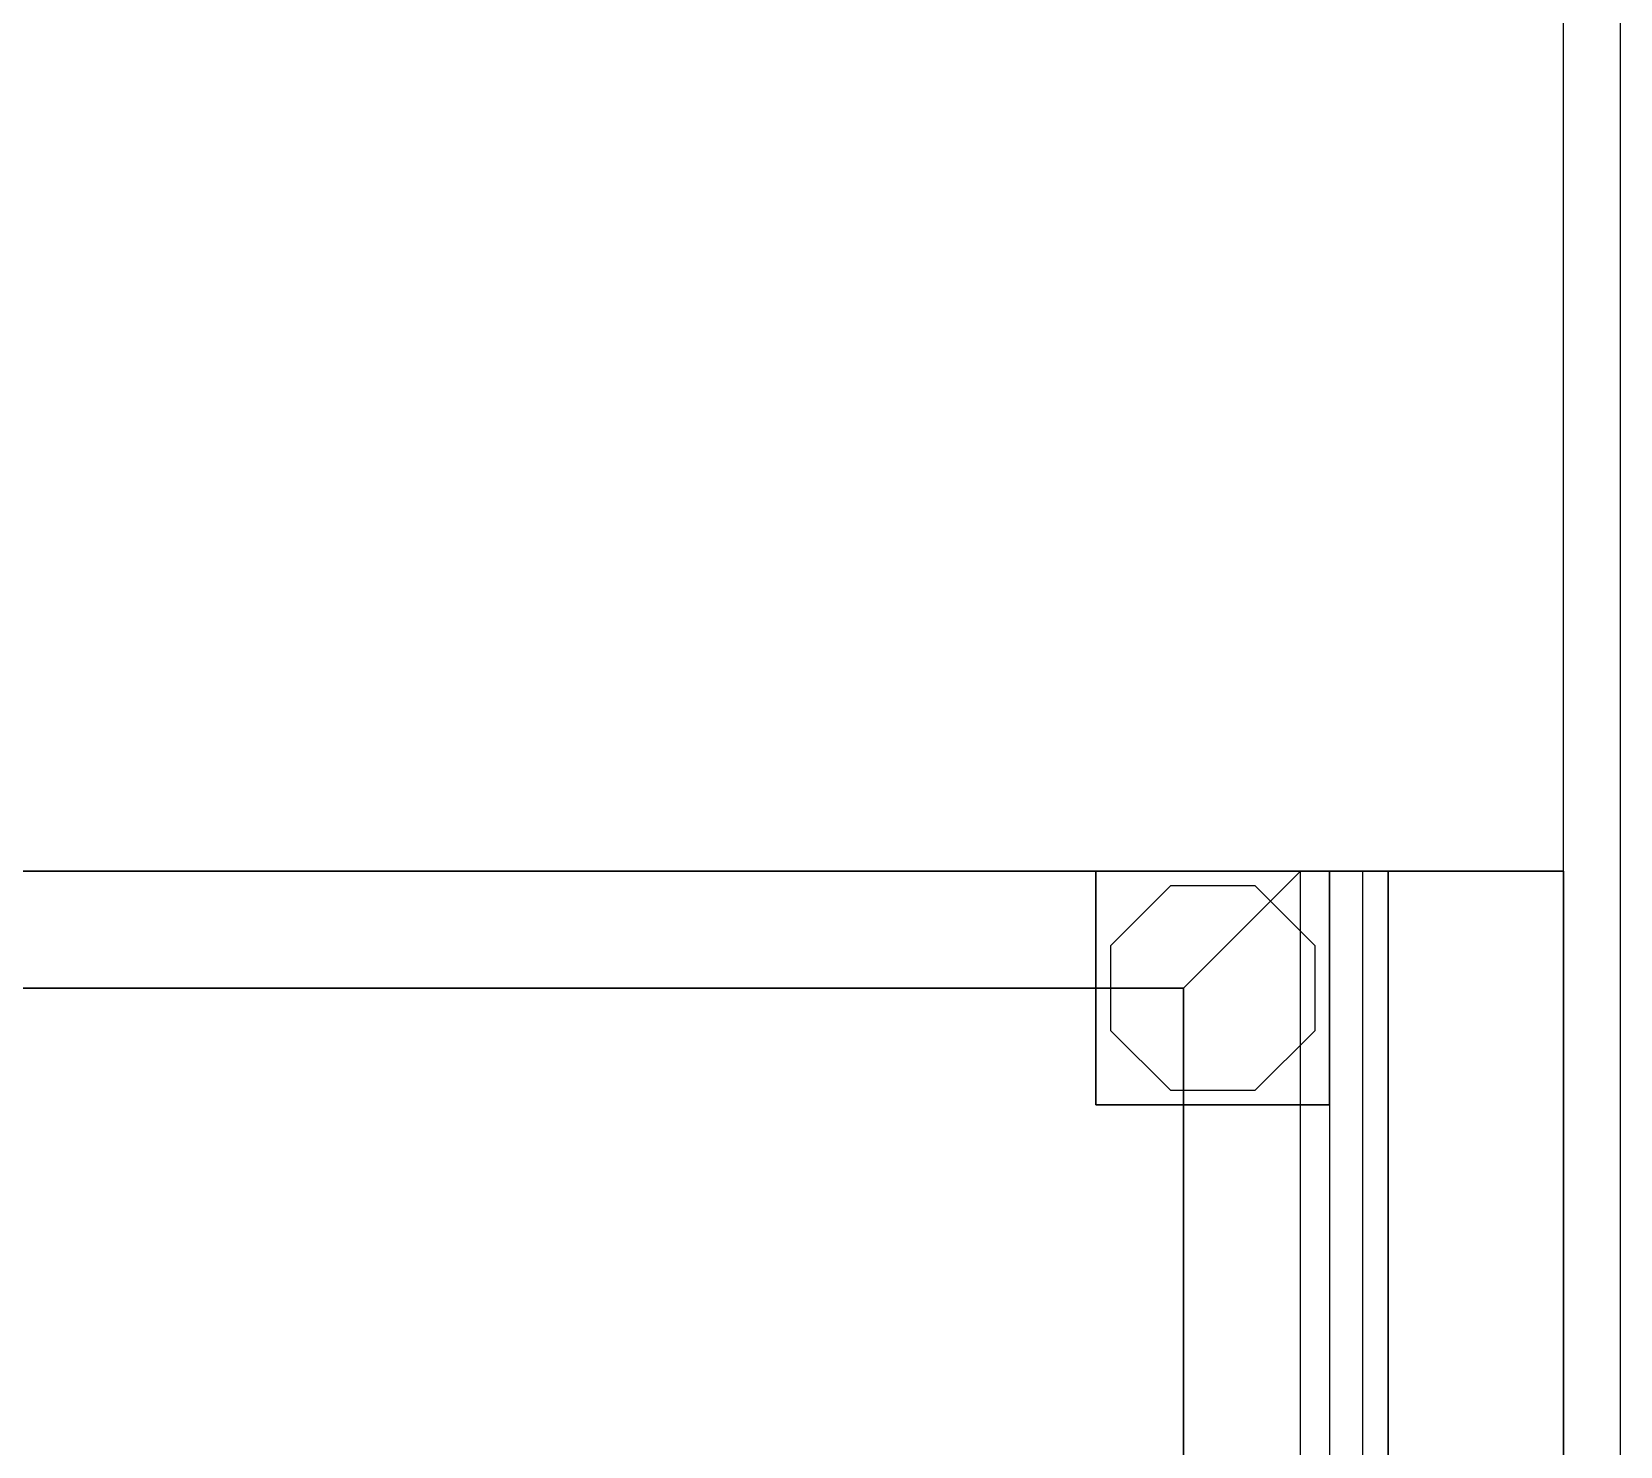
# Model space of a CAD drawing. Header units: millimetres. Extents: x 43168.9 to 43194.6, y -25545.1 to -25543.4.
# Drawn here: x 43170.38464 to 43170.39007, y -25543.96589 to -25543.96105 of the extents above; entities that cross this region are included whole.
import ezdxf

# ---------------------------------------------------------------- set-up
doc = ezdxf.new("R2010")
doc.units = ezdxf.units.MM
doc.header["$LTSCALE"] = 200
doc.layers.add('olcuic_sgh', color=183, linetype='Continuous')

msp = doc.modelspace()

# ---------------------------------------------------------------- linework, layer by layer
for p, q in [((43170.389879, -25543.9639194), (43170.389879, -25543.9259194)), ((43170.388979, -25543.9639194, 0.017), (43170.375879, -25543.9639194, 0.017)), ((43170.389879, -25543.9639194), (43170.375879, -25543.9639194)), ((43170.388979, -25543.9639194, 0.017), (43170.375879, -25543.9639194, 0.017)), ((43170.375879, -25543.9639194, 0.016), (43170.389879, -25543.9639194, 0.016)), ((43170.389879, -25543.9639194), (43170.375879, -25543.9639194)), ((43170.388279, -25543.9639194, 0.0104), (43170.377479, -25543.9639194, 0.0104)), ((43170.388979, -25543.9639194, 0.017), (43170.388579, -25543.9643194, 0.017)), ((43170.388979, -25543.9639194, 0.017), (43170.388579, -25543.9643194, 0.017)), ((43170.388979, -25543.9779194, 0.017), (43170.388979, -25543.9639194, 0.017)), ((43170.389279, -25543.9779194), (43170.389279, -25543.9639194)), ((43170.389879, -25543.9779194), (43170.389879, -25543.9639194)), ((43170.3885341, -25543.9639694), (43170.388329, -25543.9641744)), ((43170.388824, -25543.9639694), (43170.3885341, -25543.9639694)), ((43170.389029, -25543.9641744), (43170.388824, -25543.9639694)), ((43170.388329, -25543.9641744), (43170.388329, -25543.9644644)), ((43170.389029, -25543.9644644), (43170.389029, -25543.9641744)), ((43170.388579, -25543.9643194, 0.0166), (43170.376179, -25543.9643194, 0.0166)), ((43170.376279, -25543.9643194, 0.017), (43170.388579, -25543.9643194, 0.017)), ((43170.376279, -25543.9643194, 0.0166), (43170.388579, -25543.9643194, 0.0166)), ((43170.388579, -25543.9643194, 0.0166), (43170.376279, -25543.9643194, 0.0166)), ((43170.388579, -25543.9643194, 0.017), (43170.388579, -25543.9775194, 0.017)), ((43170.388579, -25543.9643194, 0.0166), (43170.388579, -25543.9775194, 0.0166)), ((43170.388579, -25543.9775194, 0.0166), (43170.388579, -25543.9643194, 0.0166)), ((43170.388579, -25543.9775194, 0.0166), (43170.388579, -25543.9643194, 0.0166)), ((43170.388329, -25543.9644644), (43170.3885341, -25543.9646694)), ((43170.388824, -25543.9646694), (43170.389029, -25543.9644644)), ((43170.3885341, -25543.9646694), (43170.388824, -25543.9646694)), ((43170.389079, -25543.9647194, 0.0104), (43170.389079, -25543.9771194, 0.0104))]:
    msp.add_line(p, q)
at = {"extrusion": (9.6576e-15, 1, -3.14461e-27)}
for p, q in [((43170.375879, -25543.9639194, 0.016), (43170.389879, -25543.9639194, 0.016)), ((43170.388979, -25543.9639194, 0.017), (43170.375879, -25543.9639194, 0.017)), ((43170.3891912, -25543.9639194, 0.0170879), (43170.388979, -25543.9639194, 0.017)), ((43170.389279, -25543.9639194, 0.0173), (43170.3891912, -25543.9639194, 0.0170879)), ((43170.389279, -25543.9639194, 0.019), (43170.389279, -25543.9639194, 0.0173)), ((43170.389879, -25543.9639194, 0.019), (43170.389279, -25543.9639194, 0.019)), ((43170.389879, -25543.9639194, 0.016), (43170.389879, -25543.9639194, 0.019))]:
    msp.add_line(p, q, dxfattribs=at)
for points in [[(43170.388279, -25543.9647194, 0.016), (43170.388279, -25543.9647194, 0.001), (43170.388279, -25543.9639194, 0.001), (43170.388279, -25543.9639194, 0.016)], [(43170.388279, -25543.9639194, 0.016), (43170.388279, -25543.9639194, 0.001), (43170.389079, -25543.9639194, 0.001), (43170.389079, -25543.9639194, 0.016)], [(43170.389079, -25543.9647194, 0.016), (43170.388279, -25543.9647194, 0.016), (43170.388279, -25543.9639194, 0.016), (43170.389079, -25543.9639194, 0.016)], [(43170.388979, -25543.9639194, 0.017), (43170.3891912, -25543.9639194, 0.0170879), (43170.3891912, -25543.9779194, 0.0170879), (43170.388979, -25543.9779194, 0.017)], [(43170.389079, -25543.9639194, 0.016), (43170.389079, -25543.9639194, 0.001), (43170.389079, -25543.9647194, 0.001), (43170.389079, -25543.9647194, 0.016)], [(43170.389079, -25543.9647194, 0.016), (43170.389079, -25543.9647194, 0.016), (43170.389079, -25543.9639194, 0.016)], [(43170.389279, -25543.9639194, 0.0173), (43170.3891912, -25543.9639194, 0.0170879), (43170.3891912, -25543.9779194, 0.0170879), (43170.389279, -25543.9779194, 0.0173)], [(43170.389879, -25543.9639194, 0.019), (43170.389879, -25543.9779194, 0.019), (43170.389279, -25543.9779194, 0.019), (43170.389279, -25543.9639194, 0.019)], [(43170.389279, -25543.9639194, 0.019), (43170.389279, -25543.9779194, 0.019), (43170.389279, -25543.9779194, 0.0173), (43170.389279, -25543.9639194, 0.0173)], [(43170.389879, -25543.9639194, 0.019), (43170.389879, -25543.9639194, 0.016), (43170.389879, -25543.9779194, 0.016), (43170.389879, -25543.9779194, 0.019)], [(43170.389079, -25543.9647194, 0.001), (43170.388279, -25543.9647194, 0.001), (43170.388279, -25543.9647194, 0.016), (43170.389079, -25543.9647194, 0.016)], [(43170.389079, -25543.9647194, 0.016), (43170.389079, -25543.9647194, 0.001), (43170.389079, -25543.9647194, 0.016)]]:
    msp.add_3dface(points)
at = {"layer": 'olcuic_sgh'}
msp.add_line((43170.3900736, -25543.8426694), (43170.3900736, -25544.3461694), dxfattribs=at)

doc.saveas('drawing.dxf')
